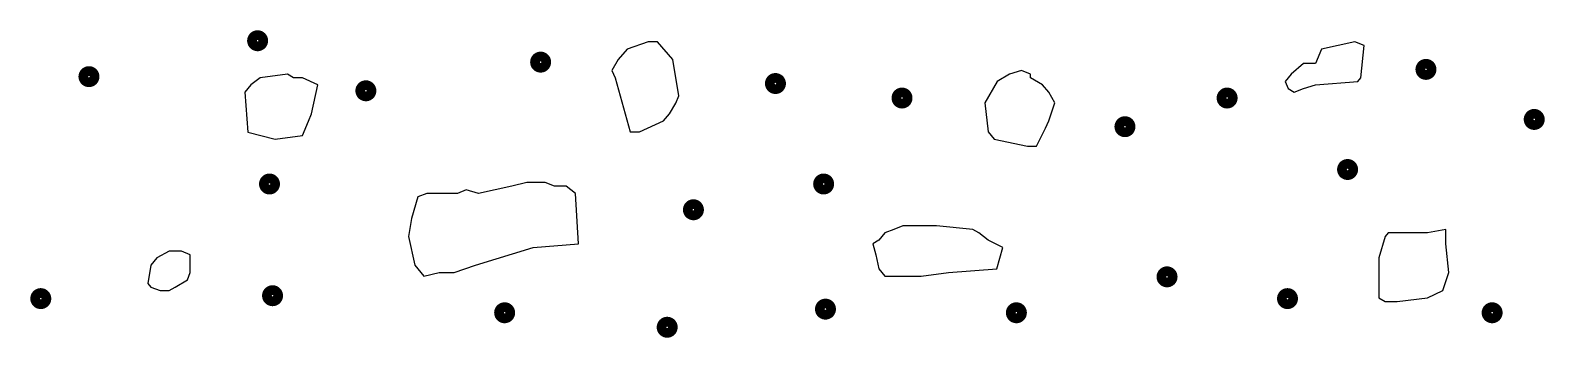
# Model space of a CAD drawing. Header units: metres. Extents: x 9094 to 9600, y 12230 to 12332.
import ezdxf

# ---------------------------------------------------------------- set-up
doc = ezdxf.new("R2010")
doc.units = ezdxf.units.M
doc.header["$MEASUREMENT"] = 0
doc.layers.add('DIM', color=2, linetype='CONTINUOUS')

msp = doc.modelspace()

# ---------------------------------------------------------------- linework, layer by layer
at = {"layer": 'DIM', "const_width": 3.25}
for points in [[(9168.359501, 12328.831564, 1), (9172.109501, 12328.831564, 1)], [(9262.804551, 12321.682901, 1), (9266.554551, 12321.682901, 1)], [(9558.250654, 12319.259626, 1), (9562.000654, 12319.259626, 1)], [(9112.079206, 12316.83635, 1), (9115.829206, 12316.83635, 1)], [(9341.169518, 12314.534238, 1), (9344.919518, 12314.534238, 1)], [(9204.488803, 12312.110963, 1), (9208.238803, 12312.110963, 1)], [(9383.405182, 12309.687687, 1), (9387.155182, 12309.687687, 1)], [(9491.894863, 12309.687687, 1), (9495.644863, 12309.687687, 1)], [(9594.379956, 12302.539024, 1), (9598.129956, 12302.539024, 1)], [(9457.801014, 12300.115749, 1), (9461.551014, 12300.115749, 1)], [(9532.095074, 12285.818423, 1), (9535.845074, 12285.818423, 1)], [(9172.328635, 12280.971872, 1), (9176.078635, 12280.971872, 1)], [(9357.249602, 12280.971872, 1), (9360.999602, 12280.971872, 1)], [(9313.792666, 12272.369244, 1), (9317.542666, 12272.369244, 1)], [(9471.845645, 12249.953945, 1), (9475.595645, 12249.953945, 1)], [(9095.999122, 12242.684118, 1), (9099.749122, 12242.684118, 1)], [(9173.346362, 12243.653429, 1), (9177.096362, 12243.653429, 1)], [(9512.045855, 12242.684118, 1), (9515.795855, 12242.684118, 1)], [(9250.795375, 12237.958731, 1), (9254.545375, 12237.958731, 1)], [(9357.860238, 12239.170369, 1), (9361.610238, 12239.170369, 1)], [(9421.569939, 12237.958731, 1), (9425.319939, 12237.958731, 1)], [(9580.335326, 12237.958731, 1), (9584.085326, 12237.958731, 1)], [(9305.040215, 12233.11218, 1), (9308.790215, 12233.11218, 1)]]:
    msp.add_lwpolyline(points, format="xyb", close=True, dxfattribs=at)
at = {"layer": 'DIM'}
for points in [[(9308.747124, 12322.531048), (9303.658489, 12328.468073), (9300.605309, 12328.468073), (9293.582994, 12326.044797), (9293.582994, 12326.044797), (9290.529813, 12322.531048), (9288.49436, 12318.896134), (9289.512086, 12316.472859), (9294.600721, 12298.419456), (9297.653901, 12298.419456), (9305.693943, 12302.054369), (9307.729397, 12304.356481), (9309.764851, 12307.991394), (9310.782577, 12310.41467)], [(9523.283942, 12321.198246), (9522.266215, 12321.198246), (9519.213035, 12321.198246), (9515.142127, 12317.684497), (9513.106673, 12315.261221), (9514.1244, 12312.837945), (9516.159854, 12311.626308), (9519.213035, 12312.837945), (9523.283942, 12314.049583), (9537.430345, 12315.261221), (9538.448072, 12316.472859), (9539.465799, 12327.256435), (9536.412618, 12328.468073), (9525.217623, 12326.044797)], [(9190.283719, 12314.049583), (9185.195085, 12316.472859), (9182.243677, 12316.472859), (9180.208224, 12317.684497), (9171.048682, 12316.472859), (9167.995502, 12314.049583), (9165.960048, 12311.626308), (9166.977775, 12298.298292), (9176.137316, 12295.99618), (9185.195085, 12297.207818), (9187.230539, 12301.933206), (9188.248266, 12304.356481)], [(9428.126482, 12316.472859), (9428.126482, 12317.684497), (9425.175074, 12318.896134), (9421.104167, 12317.684497), (9417.03326, 12315.261221), (9412.962352, 12308.112558), (9413.980079, 12298.419456), (9416.015533, 12295.99618), (9427.108755, 12293.572905), (9430.161936, 12293.572905), (9433.215116, 12299.631094), (9434.232843, 12302.054369), (9436.268297, 12308.112558), (9434.232843, 12311.626308), (9432.19739, 12314.049583)], [(9243.917924, 12277.821614), (9239.847017, 12279.033252), (9236.895609, 12277.821614), (9226.71834, 12277.821614), (9223.66516, 12276.73114), (9221.629706, 12269.461313), (9220.611979, 12263.403124), (9222.647433, 12253.831186), (9225.700613, 12250.196273), (9230.789248, 12251.40791), (9235.877882, 12251.40791), (9242.900197, 12253.831186), (9262.135234, 12259.768211), (9277.299364, 12260.979849), (9276.281637, 12277.821614), (9273.228457, 12280.244889), (9269.259322, 12280.244889), (9266.206142, 12281.456527), (9260.099781, 12281.456527), (9255.112919, 12280.244889)], [(9396.780495, 12267.038038), (9392.709588, 12267.038038), (9388.638681, 12267.038038), (9385.5855, 12267.038038), (9382.53232, 12265.8264), (9379.580912, 12264.614762), (9377.545458, 12262.191487), (9375.510005, 12260.979849), (9376.527731, 12257.344935), (9377.545458, 12252.619548), (9379.580912, 12250.196273), (9391.691861, 12250.196273), (9400.74963, 12251.40791), (9416.931487, 12252.619548), (9418.966941, 12259.768211), (9413.980079, 12262.191487), (9410.926899, 12264.614762), (9408.891445, 12265.8264)], [(9560.634517, 12264.614762), (9558.700836, 12264.614762), (9547.505841, 12264.614762), (9546.488114, 12263.403124), (9544.45266, 12256.254461), (9544.45266, 12242.926446), (9546.488114, 12241.714808), (9550.559021, 12241.714808), (9560.634517, 12242.926446), (9565.723151, 12245.349722), (9567.758605, 12251.40791), (9566.740878, 12260.979849), (9566.740878, 12265.8264)], [(9147.742737, 12257.344935), (9144.79133, 12258.556573), (9142.755876, 12258.556573), (9140.720422, 12258.556573), (9136.649515, 12256.254461), (9134.614061, 12253.831186), (9133.596334, 12247.772997), (9134.614061, 12246.561359), (9137.667242, 12245.349722), (9140.720422, 12245.349722), (9142.755876, 12246.561359), (9146.826783, 12248.984635), (9147.742737, 12251.40791)]]:
    msp.add_lwpolyline(points, close=True, dxfattribs=at)

doc.saveas('drawing.dxf')
